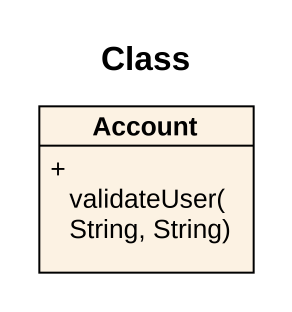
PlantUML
@startuml
title Class
hide circle
hide empty members
skinparam classAttributeIconSize 0
class Account {
  + validateUser(String, String)
}
@enduml
